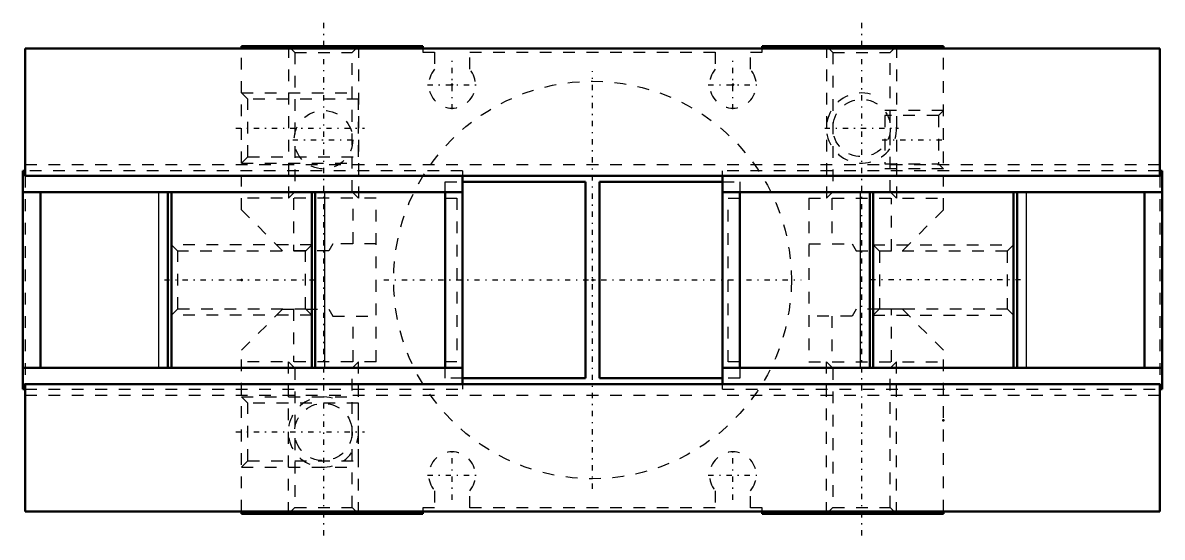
# Model space of a CAD drawing. Header units: millimetres. Extents: x -48.7 to 48.7, y -22 to 22.
import ezdxf

# ---------------------------------------------------------------- set-up
doc = ezdxf.new("R2010")
doc.units = ezdxf.units.MM
doc.linetypes.add('Center', pattern=[1.5, 0.45, -0.5, 0.05, -0.5])
doc.linetypes.add('Dashed', pattern=[2, 1, -1])
for name, color, linetype, lineweight in [('2d ConnectionPoints', 7, 'Continuous', 50), ('AM_0', 7, 'Continuous', 50), ('AM_4', 3, 'Continuous', 25), ('AM_5', 3, 'Continuous', 25), ('AM_7', 7, 'Center', 25), ('AM_9', 6, 'Dashed', 25)]:
    doc.layers.add(name, color=color, linetype=linetype, lineweight=lineweight)

# ---------------------------------------------------------------- blocks, each defined once
blk = doc.blocks.new('1_MHZ2_32S_Finger_0__1_0_in_MHZ2_32S_48_0__0')
at = {"layer": 'AM_0'}
for p, q in [((-48.5, 9.35), (-48.7, 9.35)), ((-48.7, 9.35), (-48.7, -9.35)), ((-11.1, 8.9), (-11.1, -8.9)), ((-48.7, 7.5), (-11.1, 7.5)), ((-47.2, -7.5), (-47.2, 7.5)), ((-36.3, 7.5), (-36.3, -7.5)), ((-36, 7.5), (-36, -7.5)), ((-24, 7.5), (-24, -7.5)), ((-23.7, 7.5), (-23.7, -7.5)), ((-12.6, 7.5), (-12.6, -7.5)), ((-48.7, -7.5), (-11.1, -7.5)), ((-48.7, -9.35), (-48.5, -9.35))]:
    blk.add_line(p, q, dxfattribs=at)
at = {"layer": 'AM_4'}
for p, q in [((-48.5, 8.911), (-48.7, 8.911)), ((-37.1, 7.5), (-37.1, -7.5)), ((-22.9, 7.5), (-22.9, -7.5)), ((-48.5, -8.911), (-48.7, -8.911))]:
    blk.add_line(p, q, dxfattribs=at)
at = {"layer": 'AM_5', "linetype": 'Dashed'}
for p, q in [((-24, 3), (-36, 3)), ((-24, -3), (-36, -3))]:
    blk.add_line(p, q, dxfattribs=at)
at = {"layer": 'AM_7'}
blk.add_line((-36.6, 0), (-23.4, 0), dxfattribs=at)
at = {"layer": 'AM_9'}
for p, q in [((-11.1, 8.911), (-48.7, 8.911)), ((-11.1, 9.35), (-48.5, 9.35)), ((-11.1, 8.911), (-48.5, 8.911)), ((-11.1, 9.35), (-11.1, 8.9)), ((-12.6, 7), (-11.6, 7)), ((-11.6, 7), (-11.6, -7)), ((-35.459, 2.459), (-36, 3)), ((-24, 3), (-24.541, 2.459)), ((-24.541, 2.459), (-35.459, 2.459)), ((-35.459, -2.459), (-35.459, 2.459)), ((-24.541, -2.459), (-24.541, 2.459)), ((-36, -3), (-35.459, -2.459)), ((-35.459, -2.459), (-24.541, -2.459)), ((-24.541, -2.459), (-24, -3)), ((-11.6, -7), (-12.6, -7)), ((-11.1, -8.911), (-48.7, -8.911)), ((-11.1, -8.911), (-48.5, -8.911)), ((-48.5, -9.35), (-11.1, -9.35)), ((-11.1, -8.9), (-11.1, -9.35))]:
    blk.add_line(p, q, dxfattribs=at)
blk = doc.blocks.new('2_MHZ2_32S_Finger_0__2_0_in_MHZ2_32S_48_0__0')
at = {"layer": 'AM_0'}
for p, q in [((11.1, -8.9), (11.1, 8.9)), ((48.7, 9.35), (48.5, 9.35)), ((48.7, -9.35), (48.7, 9.35)), ((48.7, 7.5), (11.1, 7.5)), ((12.6, -7.5), (12.6, 7.5)), ((23.7, -7.5), (23.7, 7.5)), ((24, -7.5), (24, 7.5)), ((36, -7.5), (36, 7.5)), ((36.3, -7.5), (36.3, 7.5)), ((47.2, 7.5), (47.2, -7.5)), ((48.7, -7.5), (11.1, -7.5)), ((48.5, -9.35), (48.7, -9.35))]:
    blk.add_line(p, q, dxfattribs=at)
at = {"layer": 'AM_4'}
for p, q in [((48.5, 8.911), (48.7, 8.911)), ((22.9, -7.5), (22.9, 7.5)), ((37.1, -7.5), (37.1, 7.5)), ((48.5, -8.911), (48.7, -8.911))]:
    blk.add_line(p, q, dxfattribs=at)
at = {"layer": 'AM_5', "linetype": 'Dashed'}
for p, q in [((24, 3), (36, 3)), ((24, -3), (36, -3))]:
    blk.add_line(p, q, dxfattribs=at)
at = {"layer": 'AM_7'}
blk.add_line((36.6, 0), (23.4, 0), dxfattribs=at)
at = {"layer": 'AM_9'}
for p, q in [((11.1, 8.9), (11.1, 9.35)), ((48.5, 9.35), (11.1, 9.35)), ((11.1, 8.911), (48.7, 8.911)), ((11.1, 8.911), (48.5, 8.911)), ((11.6, 7), (12.6, 7)), ((11.6, -7), (11.6, 7)), ((24.541, 2.459), (24, 3)), ((36, 3), (35.459, 2.459)), ((35.459, 2.459), (24.541, 2.459)), ((24.541, 2.459), (24.541, -2.459)), ((35.459, 2.459), (35.459, -2.459)), ((24, -3), (24.541, -2.459)), ((24.541, -2.459), (35.459, -2.459)), ((35.459, -2.459), (36, -3)), ((12.6, -7), (11.6, -7)), ((11.1, -9.35), (11.1, -8.9)), ((11.1, -8.911), (48.7, -8.911)), ((11.1, -8.911), (48.5, -8.911)), ((11.1, -9.35), (48.5, -9.35))]:
    blk.add_line(p, q, dxfattribs=at)
blk = doc.blocks.new('3_MHZ2_32S_Body_0__0_in_MHZ2_32S_48_0__0')
at = {"layer": 'AM_0'}
for p, q in [((-48.5, 19.8), (-48.5, 8.9)), ((48.5, 19.8), (-48.5, 19.8)), ((-30, 20), (-30, 19.8)), ((-14.5, 20), (-30, 20)), ((-14.5, 20), (-14.5, 19.8)), ((14.5, 19.8), (14.5, 20)), ((30, 20), (14.5, 20)), ((30, 19.8), (30, 20)), ((48.5, 19.8), (48.5, 8.9)), ((48.5, 8.9), (-48.5, 8.9)), ((-11.1, 8.4), (-0.6, 8.4)), ((-0.6, 8.4), (-0.6, -8.4)), ((0.6, -8.4), (0.6, 8.4)), ((0.6, 8.4), (11.1, 8.4)), ((-0.6, -8.4), (-11.1, -8.4)), ((11.1, -8.4), (0.6, -8.4)), ((-48.5, -8.9), (-48.5, -19.8)), ((48.5, -8.9), (-48.5, -8.9)), ((48.5, -8.9), (48.5, -19.8)), ((48.5, -19.8), (-48.5, -19.8)), ((-30, -19.8), (-30, -20)), ((-30, -20), (-14.5, -20)), ((-14.5, -19.8), (-14.5, -20)), ((14.5, -20), (14.5, -19.8)), ((14.5, -20), (30, -20)), ((30, -20), (30, -19.8))]:
    blk.add_line(p, q, dxfattribs=at)
at = {"layer": 'AM_5', "linetype": 'Dashed'}
for p, q in [((-26, 20), (-26, 7)), ((-20, 20), (-20, 7)), ((20, 20), (20, 7)), ((26, 20), (26, 7)), ((-30, 16), (-20, 16)), ((30, 14.5), (25, 14.5)), ((-30, 10), (-20, 10)), ((30, 9.5), (25, 9.5)), ((-26, -20), (-26, -7)), ((-20, -20), (-20, -7)), ((20, -20), (20, -7)), ((26, -20), (26, -7)), ((-30, -10), (-20, -10)), ((-30, -16), (-20, -16))]:
    blk.add_line(p, q, dxfattribs=at)
for centre in [(23, 13), (-23, -13)]:
    blk.add_arc(centre, 3, 75, 15, dxfattribs=at)
at = {"layer": 'AM_7'}
for p, q in [((-23, 22), (-23, -22)), ((23, 22), (23, -22)), ((-12, 14.6), (-12, 18.8)), ((12, 14.6), (12, 18.8)), ((0, -17.85), (0, 17.85)), ((-14.1, 16.7), (-9.9, 16.7)), ((9.9, 16.7), (14.1, 16.7)), ((-30.5, 13), (-19.5, 13)), ((19.85, 13), (26.15, 13)), ((-25.625, 12), (-20.375, 12)), ((24.75, 12), (30.25, 12)), ((-17.85, 0), (17.85, 0)), ((-30.5, -13), (-19.5, -13)), ((-12, -18.8), (-12, -14.6)), ((12, -18.8), (12, -14.6)), ((-14.1, -16.7), (-9.9, -16.7)), ((9.9, -16.7), (14.1, -16.7))]:
    blk.add_line(p, q, dxfattribs=at)
at = {"layer": 'AM_9'}
for p, q in [((-30, 6), (-30, 19.8)), ((-26, 20), (-25.459, 19.459)), ((-20.541, 19.459), (-20, 20)), ((-14.5, 19.8), (-14.5, 19.5)), ((-14.5, 19.5), (-13.5, 19.5)), ((-13.5, 19.5), (-13.5, 18.023)), ((-10.5, 19.5), (10.5, 19.5)), ((-10.5, 18.023), (-10.5, 19.5)), ((10.5, 19.5), (10.5, 18.023)), ((13.5, 18.023), (13.5, 19.5)), ((13.5, 19.5), (14.5, 19.5)), ((14.5, 19.5), (14.5, 19.8)), ((20, 20), (20.541, 19.459)), ((25.459, 19.459), (26, 20)), ((30, 6), (30, 19.8)), ((-25.459, 19.459), (-25.459, 7.541)), ((-25.459, 19.459), (-20.541, 19.459)), ((-20.541, 7.541), (-20.541, 19.459)), ((20.541, 19.459), (20.541, 7.541)), ((20.541, 19.459), (25.459, 19.459)), ((25.459, 7.541), (25.459, 19.459)), ((-29.459, 15.459), (-30, 16)), ((-20, 15.459), (-29.459, 15.459)), ((-29.459, 10.541), (-29.459, 15.459)), ((-20, 10.541), (-20, 15.459)), ((29.567, 14.067), (25, 14.067)), ((25, 14.067), (25, 9.933)), ((30, 14.5), (29.567, 14.067)), ((29.567, 14.067), (29.567, 9.933)), ((48.5, 9.837), (-48.5, 9.837)), ((-30, 10), (-29.459, 10.541)), ((-29.459, 10.541), (-20, 10.541)), ((25, 9.933), (29.567, 9.933)), ((29.567, 9.933), (30, 9.5)), ((-48.5, 8.9), (-48.5, -8.9)), ((48.5, 8.9), (48.5, -8.9)), ((-12.6, 8.4), (-11.1, 8.4)), ((-12.6, 7.5), (-12.6, 8.4)), ((11.1, 8.4), (12.6, 8.4)), ((12.6, 8.4), (12.6, 7.5)), ((-18.5, 7), (-30, 7)), ((-25.459, 7.541), (-26, 7)), ((-25.55, 7), (-25.55, 2.5)), ((-25.459, 7.541), (-20.541, 7.541)), ((-20, 7), (-20.541, 7.541)), ((-20.45, 3.1), (-20.45, 7)), ((-18.5, -7), (-18.5, 7)), ((18.5, 7), (30, 7)), ((18.5, 7), (18.5, -7)), ((20.541, 7.541), (20, 7)), ((20.45, 7), (20.45, 3.1)), ((20.541, 7.541), (25.459, 7.541)), ((26, 7), (25.459, 7.541)), ((25.55, 2.5), (25.55, 7)), ((-26.5, 2.5), (-30, 6)), ((26.5, 2.5), (30, 6)), ((-22.2, 3.1), (-22.546, 2.5)), ((-18.5, 3.1), (-22.2, 3.1)), ((18.5, 3.1), (22.2, 3.1)), ((22.2, 3.1), (22.546, 2.5)), ((-22.546, 2.5), (-26.5, 2.5)), ((22.546, 2.5), (26.5, 2.5)), ((-30, -6), (-26.5, -2.5)), ((-26.5, -2.5), (-22.546, -2.5)), ((-25.55, -2.5), (-25.55, -7)), ((-22.546, -2.5), (-22.2, -3.1)), ((22.546, -2.5), (22.2, -3.1)), ((26.5, -2.5), (22.546, -2.5)), ((25.55, -7), (25.55, -2.5)), ((30, -6), (26.5, -2.5)), ((-22.2, -3.1), (-18.5, -3.1)), ((-20.45, -7), (-20.45, -3.1)), ((22.2, -3.1), (18.5, -3.1)), ((20.45, -3.1), (20.45, -7)), ((-30, -19.8), (-30, -6)), ((30, -19.8), (30, -6)), ((-18.5, -7), (-30, -7)), ((-26, -7), (-25.459, -7.542)), ((-25.459, -7.542), (-25.459, -19.459)), ((-25.459, -7.542), (-20.541, -7.542)), ((-20.541, -7.542), (-20, -7)), ((-20.541, -19.459), (-20.541, -7.542)), ((-12.6, -8.4), (-12.6, -7.5)), ((12.6, -7.5), (12.6, -8.4)), ((18.5, -7), (30, -7)), ((20, -7), (20.541, -7.542)), ((20.541, -7.542), (20.541, -19.459)), ((20.541, -7.542), (25.459, -7.542)), ((25.459, -7.542), (26, -7)), ((25.459, -19.459), (25.459, -7.542)), ((-11.1, -8.4), (-12.6, -8.4)), ((12.6, -8.4), (11.1, -8.4)), ((-48.5, -9.837), (48.5, -9.837)), ((-29.459, -10.541), (-30, -10)), ((-20, -10.541), (-29.459, -10.541)), ((-29.459, -15.459), (-29.459, -10.541)), ((-20, -15.459), (-20, -10.541)), ((-30, -16), (-29.459, -15.459)), ((-29.459, -15.459), (-20, -15.459)), ((-13.5, -18.023), (-13.5, -19.5)), ((-10.5, -19.5), (-10.5, -18.023)), ((10.5, -18.023), (10.5, -19.5)), ((13.5, -19.5), (13.5, -18.023)), ((-25.459, -19.459), (-26, -20)), ((-25.459, -19.459), (-20.541, -19.459)), ((-20, -20), (-20.541, -19.459)), ((20.541, -19.459), (20, -20)), ((20.541, -19.459), (25.459, -19.459)), ((26, -20), (25.459, -19.459)), ((-13.5, -19.5), (-14.5, -19.5)), ((-14.5, -19.5), (-14.5, -19.8)), ((10.5, -19.5), (-10.5, -19.5)), ((14.5, -19.5), (13.5, -19.5)), ((14.5, -19.8), (14.5, -19.5))]:
    blk.add_line(p, q, dxfattribs=at)
for centre, radius in [((0, 0), 17), ((23, 13), 2.458), ((-23, 12), 2.5), ((-23, -13), 2.458)]:
    blk.add_circle(centre, radius, dxfattribs=at)
for centre, start, end in [((-12, 16.7), 138.59038, 41.40962), ((12, 16.7), 138.59038, 41.40962), ((-12, -16.7), 318.59038, 221.40962), ((12, -16.7), 318.59038, 221.40962)]:
    blk.add_arc(centre, 2, start, end, dxfattribs=at)

msp = doc.modelspace()

# ---------------------------------------------------------------- linework, layer by layer
at = {"layer": '2d ConnectionPoints'}
for p in [(-12, 16.7), (12, 16.7), (-30, 0), (0, 0), (0, 0), (0, 0), (0, 0), (30, -12)]:
    msp.add_point(p, dxfattribs=at)

# ---------------------------------------------------------------- block references
for name in ['3_MHZ2_32S_Body_0__0_in_MHZ2_32S_48_0__0', '1_MHZ2_32S_Finger_0__1_0_in_MHZ2_32S_48_0__0', '2_MHZ2_32S_Finger_0__2_0_in_MHZ2_32S_48_0__0']:
    msp.add_blockref(name, (0, 0))

doc.saveas('drawing.dxf')
